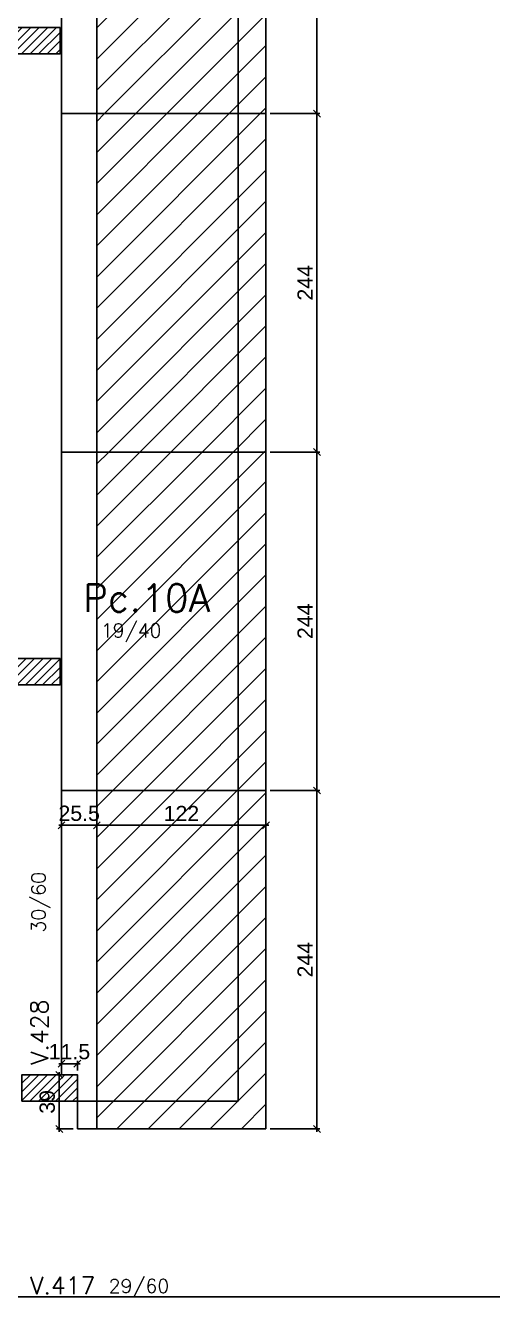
# Model space of a CAD drawing. Extents: x 534 to 8035, y 2354 to 7562.
# Drawn here: x 3487 to 3824, y 4576 to 5493 of the extents above; entities that cross this region are included whole.
import ezdxf

# ---------------------------------------------------------------- set-up
doc = ezdxf.new("R2010")
doc.units = 0
doc.layers.get('0').update_dxf_attribs({"color": 9, "linetype": 'CONTINUOUS'})
doc.layers.get('DEFPOINTS').update_dxf_attribs({"linetype": 'CONTINUOUS'})
for name, color, linetype in [('COTA', 241, 'CONTINUOUS'), ('FO-HACHURA_PILAR-MORRE', 252, 'CONTINUOUS'), ('FO-TEXTO-VIGAS', 3, 'CONTINUOUS'), ('P-M', 7, 'CONTINUOUS'), ('Painéis', 200, 'CONTINUOUS'), ('Reaproveitamento', 251, 'CONTINUOUS')]:
    doc.layers.add(name, color=color, linetype=linetype)
doc.layers.add('FO-Textos dos pilares', color=3, linetype='CONTINUOUS', lineweight=20)
doc.layers.add('FO-Vigas', color=2, linetype='CONTINUOUS', lineweight=30)
doc.styles.add('ARIAL', font='arial.ttf')
doc.styles.add('ROMANS', font='romans.shx')
doc.dimstyles.new('COTA LAJE', dxfattribs={"dimtxt": 11, "dimasz": 5, "dimexe": 2, "dimexo": 3, "dimgap": 3, "dimtad": 3, "dimdec": 1, "dimzin": 12, "dimdsep": 46, "dimtxsty": 'ARIAL', "dimblk": 'OBLIQUE', "dimcen": 10, "dimdle": 2, "dimclrd": 5, "dimclre": 5, "dimclrt": 2, "dimadec": 0, "dimazin": 3, "dimtfac": 1, "dimtdec": 1, "dimtmove": 0, "dimatfit": 3, "dimldrblk": 'OBLIQUE', "dimfxl": 1, "dimlwd": -1, "dimlwe": -1, "dimarcsym": 1})
pattern_1 = [(45, (-15397.861, 11884.219), (-3.0935922, 3.0935922), [])]

# ---------------------------------------------------------------- blocks, each defined once
blk = doc.blocks.new('_Oblique')
at = {"color": 0, "linetype": 'ByBlock', "lineweight": -2}
blk.add_line((-0.5, -0.5), (0.5, 0.5), dxfattribs=at)
blk = doc.blocks.new('*D43')
at = {"layer": 'COTA', "color": 5, "linetype": 'Continuous', "transparency": 16777216}
for p, q in [((3696.85, 4695.53), (3696.85, 4943.53)), ((3663.07, 4941.53), (3698.85, 4941.53)), ((3663.07, 4697.53), (3698.85, 4697.53))]:
    blk.add_line(p, q, dxfattribs=at)
at = {"layer": 'DEFPOINTS', "color": 0, "linetype": 'Continuous', "transparency": 16777216}
for p in [(3660.07, 4941.53), (3696.85, 4941.53), (3660.07, 4697.53)]:
    blk.add_point(p, dxfattribs=at)
at = {"layer": 'COTA', "color": 5, "linetype": 'Continuous', "transparency": 16777216, "xscale": 5, "yscale": 5, "zscale": 5}
for p, rotation in [((3696.85, 4941.53), 90), ((3696.85, 4697.53), 270)]:
    blk.add_blockref('_Oblique', p, dxfattribs=dict(at, rotation=rotation))
at = {"layer": 'COTA', "color": 2, "linetype": 'Continuous', "transparency": 16777216, "insert": (3688.32, 4819.53), "char_height": 11, "attachment_point": 5, "rotation": 90, "style": 'ARIAL'}
blk.add_mtext('244', dxfattribs=at)
blk = doc.blocks.new('*D44')
at = {"layer": 'COTA', "color": 5, "linetype": 'Continuous', "transparency": 16777216}
for p, q in [((3663.07, 5185.53), (3698.85, 5185.53)), ((3696.85, 4939.53), (3696.85, 5187.53)), ((3663.07, 4941.53), (3698.85, 4941.53))]:
    blk.add_line(p, q, dxfattribs=at)
at = {"layer": 'DEFPOINTS', "color": 0, "linetype": 'Continuous', "transparency": 16777216}
for p in [(3660.07, 5185.53), (3696.85, 5185.53), (3660.07, 4941.53)]:
    blk.add_point(p, dxfattribs=at)
at = {"layer": 'COTA', "color": 5, "linetype": 'Continuous', "transparency": 16777216, "xscale": 5, "yscale": 5, "zscale": 5}
for p, rotation in [((3696.85, 5185.53), 90), ((3696.85, 4941.53), 270)]:
    blk.add_blockref('_Oblique', p, dxfattribs=dict(at, rotation=rotation))
at = {"layer": 'COTA', "color": 2, "linetype": 'Continuous', "transparency": 16777216, "insert": (3688.32, 5063.53), "char_height": 11, "attachment_point": 5, "rotation": 90, "style": 'ARIAL'}
blk.add_mtext('244', dxfattribs=at)
blk = doc.blocks.new('*D45')
at = {"layer": 'COTA', "color": 5, "linetype": 'Continuous', "transparency": 16777216}
for p, q in [((3663.07, 5429.53), (3698.85, 5429.53)), ((3696.85, 5183.53), (3696.85, 5431.53)), ((3663.07, 5185.53), (3698.85, 5185.53))]:
    blk.add_line(p, q, dxfattribs=at)
at = {"layer": 'DEFPOINTS', "color": 0, "linetype": 'Continuous', "transparency": 16777216}
for p in [(3660.07, 5429.53), (3696.85, 5429.53), (3660.07, 5185.53)]:
    blk.add_point(p, dxfattribs=at)
at = {"layer": 'COTA', "color": 5, "linetype": 'Continuous', "transparency": 16777216, "xscale": 5, "yscale": 5, "zscale": 5}
for p, rotation in [((3696.85, 5429.53), 90), ((3696.85, 5185.53), 270)]:
    blk.add_blockref('_Oblique', p, dxfattribs=dict(at, rotation=rotation))
at = {"layer": 'COTA', "color": 2, "linetype": 'Continuous', "transparency": 16777216, "insert": (3688.32, 5307.53), "char_height": 11, "attachment_point": 5, "rotation": 90, "style": 'ARIAL'}
blk.add_mtext('244', dxfattribs=at)
blk = doc.blocks.new('*D46')
at = {"layer": 'COTA', "color": 5, "linetype": 'Continuous', "transparency": 16777216}
for p, q in [((3663.07, 5673.53), (3698.85, 5673.53)), ((3696.85, 5427.53), (3696.85, 5675.53)), ((3663.07, 5429.53), (3698.85, 5429.53))]:
    blk.add_line(p, q, dxfattribs=at)
at = {"layer": 'DEFPOINTS', "color": 0, "linetype": 'Continuous', "transparency": 16777216}
for p in [(3660.07, 5673.53), (3696.85, 5673.53), (3660.07, 5429.53)]:
    blk.add_point(p, dxfattribs=at)
at = {"layer": 'COTA', "color": 5, "linetype": 'Continuous', "transparency": 16777216, "xscale": 5, "yscale": 5, "zscale": 5}
for p, rotation in [((3696.85, 5673.53), 90), ((3696.85, 5429.53), 270)]:
    blk.add_blockref('_Oblique', p, dxfattribs=dict(at, rotation=rotation))
at = {"layer": 'COTA', "color": 2, "linetype": 'Continuous', "transparency": 16777216, "insert": (3688.32, 5551.53), "char_height": 11, "attachment_point": 5, "rotation": 90, "style": 'ARIAL'}
blk.add_mtext('244', dxfattribs=at)
blk = doc.blocks.new('*D51')
at = {"layer": 'COTA', "color": 5, "linetype": 'Continuous', "transparency": 16777216}
for p, q in [((3512.57, 4938.53), (3512.57, 4914.4)), ((3538.07, 4938.53), (3538.07, 4914.4)), ((3510.57, 4916.4), (3540.07, 4916.4))]:
    blk.add_line(p, q, dxfattribs=at)
at = {"layer": 'DEFPOINTS', "color": 0, "linetype": 'Continuous', "transparency": 16777216}
for p in [(3512.57, 4941.53), (3538.07, 4941.53), (3538.07, 4916.4)]:
    blk.add_point(p, dxfattribs=at)
at = {"layer": 'COTA', "color": 5, "linetype": 'Continuous', "transparency": 16777216, "xscale": 5, "yscale": 5, "zscale": 5, "rotation": 180}
blk.add_blockref('_Oblique', (3512.57, 4916.4), dxfattribs=at)
at = {"layer": 'COTA', "color": 5, "linetype": 'Continuous', "transparency": 16777216, "xscale": 5, "yscale": 5, "zscale": 5}
blk.add_blockref('_Oblique', (3538.07, 4916.4), dxfattribs=at)
at = {"layer": 'COTA', "color": 2, "linetype": 'Continuous', "transparency": 16777216, "insert": (3525.32, 4925.02), "char_height": 11, "attachment_point": 5, "style": 'ARIAL'}
blk.add_mtext('25.5', dxfattribs=at)
blk = doc.blocks.new('*D52')
at = {"layer": 'COTA', "color": 5, "linetype": 'Continuous', "transparency": 16777216}
for p, q in [((3538.07, 4938.53), (3538.07, 4914.4)), ((3660.07, 4938.53), (3660.07, 4914.4)), ((3536.07, 4916.4), (3662.07, 4916.4))]:
    blk.add_line(p, q, dxfattribs=at)
at = {"layer": 'DEFPOINTS', "color": 0, "linetype": 'Continuous', "transparency": 16777216}
for p in [(3538.07, 4941.53), (3660.07, 4941.53), (3660.07, 4916.4)]:
    blk.add_point(p, dxfattribs=at)
at = {"layer": 'COTA', "color": 5, "linetype": 'Continuous', "transparency": 16777216, "xscale": 5, "yscale": 5, "zscale": 5, "rotation": 180}
blk.add_blockref('_Oblique', (3538.07, 4916.4), dxfattribs=at)
at = {"layer": 'COTA', "color": 5, "linetype": 'Continuous', "transparency": 16777216, "xscale": 5, "yscale": 5, "zscale": 5}
blk.add_blockref('_Oblique', (3660.07, 4916.4), dxfattribs=at)
at = {"layer": 'COTA', "color": 2, "linetype": 'Continuous', "transparency": 16777216, "insert": (3599.07, 4924.92), "char_height": 11, "attachment_point": 5, "style": 'ARIAL'}
blk.add_mtext('122', dxfattribs=at)
blk = doc.blocks.new('*D53')
at = {"layer": 'COTA', "color": 5, "linetype": 'Continuous', "transparency": 16777216}
for p, q in [((3521.07, 4736.53), (3508.93, 4736.53)), ((3510.93, 4738.53), (3510.93, 4695.53)), ((3521.07, 4697.53), (3508.93, 4697.53))]:
    blk.add_line(p, q, dxfattribs=at)
at = {"layer": 'DEFPOINTS', "color": 0, "linetype": 'Continuous', "transparency": 16777216}
for p in [(3524.07, 4736.53), (3510.93, 4697.53), (3524.07, 4697.53)]:
    blk.add_point(p, dxfattribs=at)
at = {"layer": 'COTA', "color": 5, "linetype": 'Continuous', "transparency": 16777216, "xscale": 5, "yscale": 5, "zscale": 5}
for p, rotation in [((3510.93, 4736.53), 90), ((3510.93, 4697.53), 270)]:
    blk.add_blockref('_Oblique', p, dxfattribs=dict(at, rotation=rotation))
at = {"layer": 'COTA', "color": 2, "linetype": 'Continuous', "transparency": 16777216, "insert": (3502.31, 4717.03), "char_height": 11, "attachment_point": 5, "rotation": 90, "style": 'ARIAL'}
blk.add_mtext('39', dxfattribs=at)
blk = doc.blocks.new('*D54')
at = {"layer": 'COTA', "color": 5, "linetype": 'Continuous', "transparency": 16777216}
for p, q in [((3510.57, 4744.56), (3526.07, 4744.56)), ((3512.57, 4739.53), (3512.57, 4746.56)), ((3524.07, 4739.53), (3524.07, 4746.56))]:
    blk.add_line(p, q, dxfattribs=at)
at = {"layer": 'DEFPOINTS', "color": 0, "linetype": 'Continuous', "transparency": 16777216}
for p in [(3524.07, 4744.56), (3512.57, 4736.53), (3524.07, 4736.53)]:
    blk.add_point(p, dxfattribs=at)
at = {"layer": 'COTA', "color": 5, "linetype": 'Continuous', "transparency": 16777216, "xscale": 5, "yscale": 5, "zscale": 5, "rotation": 180}
blk.add_blockref('_Oblique', (3512.57, 4744.56), dxfattribs=at)
at = {"layer": 'COTA', "color": 5, "linetype": 'Continuous', "transparency": 16777216, "xscale": 5, "yscale": 5, "zscale": 5}
blk.add_blockref('_Oblique', (3524.07, 4744.56), dxfattribs=at)
at = {"layer": 'COTA', "color": 2, "linetype": 'Continuous', "transparency": 16777216, "insert": (3518.32, 4753.17), "char_height": 11, "attachment_point": 5, "style": 'ARIAL'}
blk.add_mtext('11.5', dxfattribs=at)

msp = doc.modelspace()

# ---------------------------------------------------------------- hatches: boundary and pattern name
at = {"layer": 'FO-HACHURA_PILAR-MORRE'}
h = msp.add_hatch(dxfattribs=at)
h.set_pattern_fill('ANSI31', color=256, scale=35)
h.set_pattern_definition(pattern_1)
h.paths.add_polyline_path([(3471.57, 5491.58), (3471.57, 5482.08), (3471.57, 5472.58), (3491.57, 5472.58), (3511.57, 5472.58), (3511.57, 5482.08), (3511.57, 5491.58), (3491.57, 5491.58)])
h = msp.add_hatch(dxfattribs=at)
h.set_pattern_fill('ANSI31', color=256, scale=35)
h.set_pattern_definition(pattern_1)
h.paths.add_polyline_path([(3471.57, 5036.57), (3471.57, 5027.07), (3471.57, 5017.57), (3491.57, 5017.57), (3511.57, 5017.57), (3511.57, 5027.07), (3511.57, 5036.57), (3491.57, 5036.57)])
h = msp.add_hatch(dxfattribs=at)
h.set_pattern_fill('ANSI31', color=256, scale=35)
h.set_pattern_definition(pattern_1)
h.paths.add_polyline_path([(3484.07, 4717.53), (3484.07, 4736.53), (3524.07, 4736.53), (3524.07, 4717.53)])
at = {"layer": 'Reaproveitamento', "linetype": 'Continuous'}
h = msp.add_hatch(dxfattribs=at)
h.set_pattern_fill('ANSI31', color=256, scale=5)
h.paths.add_polyline_path([(3660.07, 5673.53), (3538.07, 5673.53), (3538.07, 5429.53), (3660.07, 5429.53)])
h = msp.add_hatch(dxfattribs=at)
h.set_pattern_fill('ANSI31', color=256, scale=5)
h.paths.add_polyline_path([(3538.07, 5185.53), (3660.07, 5185.53), (3660.07, 5429.53), (3538.07, 5429.53)])
h = msp.add_hatch(dxfattribs=at)
h.set_pattern_fill('ANSI31', color=256, scale=5)
h.paths.add_polyline_path([(3660.07, 5185.53), (3538.07, 5185.53), (3538.07, 4941.53), (3660.07, 4941.53)])
h = msp.add_hatch(dxfattribs=at)
h.set_pattern_fill('ANSI31', color=256, scale=5)
h.paths.add_polyline_path([(3660.07, 4941.53), (3538.07, 4941.53), (3538.07, 4697.53), (3660.07, 4697.53)])

# ---------------------------------------------------------------- linework, layer by layer
at = {"layer": 'FO-Vigas'}
for p, q in [((3640.07, 4717.53), (3640.07, 6489.37)), ((3512.57, 6342.07), (3512.57, 4736.53)), ((3524.07, 4717.53), (3640.07, 4717.53)), ((3464.07, 4576.57), (4276.54, 4576.57))]:
    msp.add_line(p, q, dxfattribs=at)
at = {"layer": 'P-M'}
for points in [[(3471.57, 5491.58), (3471.57, 5482.08), (3471.57, 5472.58), (3491.57, 5472.58), (3511.57, 5472.58), (3511.57, 5482.08), (3511.57, 5491.58), (3491.57, 5491.58), (3471.57, 5491.58)], [(3471.57, 5036.57), (3471.57, 5027.07), (3471.57, 5017.57), (3491.57, 5017.57), (3511.57, 5017.57), (3511.57, 5027.07), (3511.57, 5036.57), (3491.57, 5036.57), (3471.57, 5036.57)], [(3484.07, 4717.53), (3484.07, 4736.53), (3524.07, 4736.53), (3524.07, 4717.53)]]:
    msp.add_lwpolyline(points, close=True, dxfattribs=at)
at = {"layer": 'Painéis', "linetype": 'Continuous'}
for p, q in [((3538.07, 6508), (3538.07, 4697.53)), ((3660.07, 4697.53), (3660.07, 6508)), ((3512.57, 6342.07), (3512.57, 4736.53)), ((3512.57, 5429.53), (3660.07, 5429.53)), ((3512.57, 5185.53), (3660.07, 5185.53)), ((3512.57, 4941.53), (3660.07, 4941.53)), ((3512.57, 4736.53), (3524.07, 4736.53)), ((3524.07, 4736.53), (3524.07, 4697.53)), ((3524.07, 4697.53), (3660.07, 4697.53))]:
    msp.add_line(p, q, dxfattribs=at)

# ---------------------------------------------------------------- texts
at = {"layer": 'FO-TEXTO-VIGAS', "style": 'ROMANS'}
msp.add_text('30/60', height=10, rotation=90, dxfattribs=at).set_placement((3501.03, 4839.08))
at = {"layer": 'FO-TEXTO-VIGAS', "color": 1, "style": 'ROMANS'}
msp.add_text('V.428', height=12.5, rotation=90, dxfattribs=at).set_placement((3502.86, 4743.65))
msp.add_text('V.417', height=12.5, dxfattribs=at).set_placement((3489.97, 4578.45))
at = {"layer": 'FO-TEXTO-VIGAS', "style": 'ROMANS'}
msp.add_text('29/60', height=10, dxfattribs=at).set_placement((3546.57, 4579.27))
at = {"layer": 'FO-Textos dos pilares', "color": 1, "style": 'ROMANS'}
msp.add_text('Pc.10A', height=20, dxfattribs=at).set_placement((3528.02, 5070.29))
at = {"layer": 'FO-Textos dos pilares', "color": 3, "style": 'ROMANS'}
msp.add_text('19/40', height=10, dxfattribs=at).set_placement((3540.96, 5051.82))

# ---------------------------------------------------------------- dimensions: what is measured, and where the dimension line sits
at = {"layer": 'COTA', "linetype": 'Continuous'}
for base, p1, p2, picture, middle in [((3696.85, 5673.53), (3660.07, 5429.53), (3660.07, 5673.53), '*D46', (3688.32, 5551.53)), ((3696.85, 5429.53), (3660.07, 5185.53), (3660.07, 5429.53), '*D45', (3688.32, 5307.53)), ((3696.85, 5185.53), (3660.07, 4941.53), (3660.07, 5185.53), '*D44', (3688.32, 5063.53))]:
    dim = msp.add_linear_dim(base=base, p1=p1, p2=p2, angle=90, dimstyle='COTA LAJE', override={"dimtmove": 1}, dxfattribs=at)
    dim.commit()
    dim.dimension.update_dxf_attribs({"geometry": picture, "text_midpoint": middle})
for base, p1, p2, picture, middle in [((3696.85, 4941.53), (3660.07, 4697.53), (3660.07, 4941.53), '*D43', (3688.32, 4819.53)), ((3510.93, 4697.53), (3524.07, 4736.53), (3524.07, 4697.53), '*D53', (3502.31, 4717.03))]:
    dim = msp.add_linear_dim(base=base, p1=p1, p2=p2, angle=90, dimstyle='COTA LAJE', dxfattribs=at)
    dim.commit()
    dim.dimension.update_dxf_attribs({"geometry": picture, "text_midpoint": middle})
for base, p1, p2, picture, middle in [((3538.07, 4916.4), (3512.57, 4941.53), (3538.07, 4941.53), '*D51', (3525.32, 4916.4)), ((3524.07, 4744.56), (3512.57, 4736.53), (3524.07, 4736.53), '*D54', (3518.32, 4744.56))]:
    dim = msp.add_linear_dim(base=base, p1=p1, p2=p2, dimstyle='COTA LAJE', dxfattribs=at)
    dim.commit()
    dim.dimension.update_dxf_attribs({"geometry": picture, "text_midpoint": middle, "dimtype": 160})
dim = msp.add_linear_dim(base=(3660.07, 4916.4), p1=(3538.07, 4941.53), p2=(3660.07, 4941.53), dimstyle='COTA LAJE', override={"dimtmove": 1}, dxfattribs=at)
dim.commit()
dim.dimension.update_dxf_attribs({"geometry": '*D52', "text_midpoint": (3599.07, 4924.92)})

doc.saveas('drawing.dxf')
